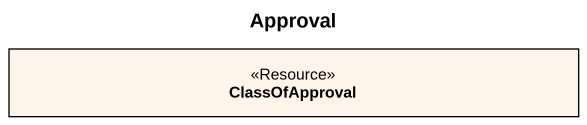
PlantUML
@startuml
title Approval
hide circle
hide empty members
class ClassOfApproval <<Resource>> #FFF4EA
@enduml
